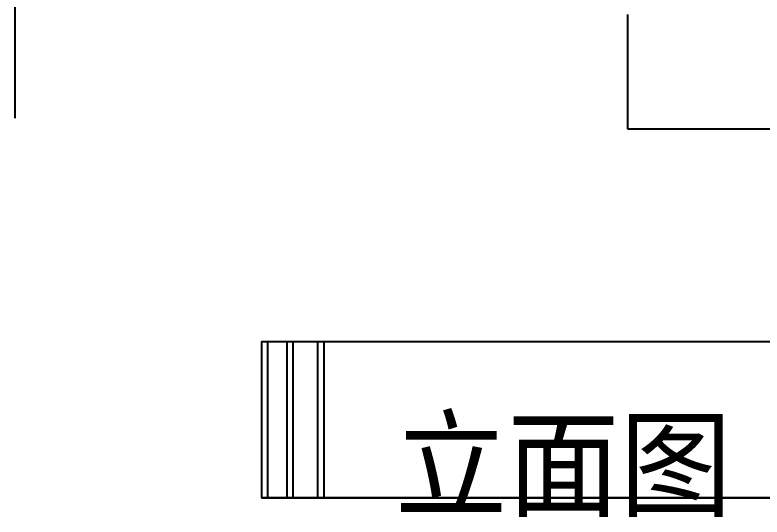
# Model space of a CAD drawing. Header units: metres. Extents: x 2084 to 9590, y 597 to 7347.
# Drawn here: x 2445 to 4607, y 597 to 2050 of the extents above; entities that cross this region are included whole.
import ezdxf

# ---------------------------------------------------------------- set-up
doc = ezdxf.new("R2010")
doc.units = ezdxf.units.M
doc.layers.add('3', color=3, linetype='Continuous')
doc.layers.add('DIM', color=3, linetype='Continuous')
doc.dimstyles.get("Standard").update_dxf_attribs({"dimtxt": 2.5, "dimasz": 2.5, "dimexe": 1.25, "dimexo": 0.625, "dimtad": 1, "dimcen": 2.5, "dimazin": 3, "dimtfac": 1, "dimtmove": 0, "dimatfit": 3})

# ---------------------------------------------------------------- blocks, each defined once
blk = doc.blocks.new('*D8')
for p, q in [((4217.7, 2051.16), (4217.7, 1720.52)), ((7817.7, 2051.16), (7817.7, 1720.52)), ((4217.95, 1720.52), (6015.7, 1720.52)), ((6019.7, 1720.52), (7817.45, 1720.52))]:
    blk.add_line(p, q)
at = {"layer": 'Defpoints'}
for p in [(4217.7, 2051.16), (7817.7, 2051.16), (4217.7, 1720.52)]:
    blk.add_point(p, dxfattribs=at)
at = {"layer": 'DIM', "insert": (6017.7, 1720.52), "char_height": 1, "attachment_point": 5}
blk.add_mtext('3600', dxfattribs=at)

msp = doc.modelspace()

# ---------------------------------------------------------------- linework, layer by layer
at = {"layer": '3'}
for p, q in [((2445.11, 4885.75), (2445.11, 1751.01)), ((3158.3, 1104.39), (4987.11, 1104.39)), ((3158.3, 1104.39), (3158.3, 651.98)), ((3158.3, 1104.39), (3158.3, 651.98)), ((3177.02, 651.98), (3177.02, 1104.39)), ((3177.02, 651.98), (3177.02, 1104.39)), ((3231.61, 1104.39), (3231.61, 651.98)), ((3231.61, 1104.39), (3231.61, 651.98)), ((3250.33, 651.98), (3250.33, 1104.39)), ((3250.33, 651.98), (3250.33, 1104.39)), ((3321, 1104.39), (3321, 651.98)), ((3321, 1104.39), (3321, 651.98)), ((3339.72, 651.98), (3339.72, 1104.39)), ((3339.72, 651.98), (3339.72, 1104.39)), ((3158.3, 651.98), (3177.02, 651.98)), ((3158.3, 651.98), (3177.02, 651.98))]:
    msp.add_line(p, q, dxfattribs=at)
for points in [[(3158.3, 1104.39), (4987.11, 1104.39)], [(3158.3, 651.98), (4987.11, 651.98), (4987.11, 651.98), (3158.3, 651.98)]]:
    msp.add_lwpolyline(points, dxfattribs=at)

# ---------------------------------------------------------------- texts
at = {"layer": '3', "insert": (3544.8, 873.83), "char_height": 250, "attachment_point": 1}
msp.add_mtext('立面图', dxfattribs=at)

# ---------------------------------------------------------------- dimensions: what is measured, and where the dimension line sits
at = {"layer": 'DIM'}
dim = msp.add_linear_dim(base=(4217.7, 1720.52), p1=(4217.7, 2051.16), p2=(7817.7, 2051.16), dimstyle='Standard', dxfattribs=at)
dim.commit()
dim.dimension.update_dxf_attribs({"geometry": '*D8', "text_midpoint": (6017.7, 1720.52)})

doc.saveas('drawing.dxf')
